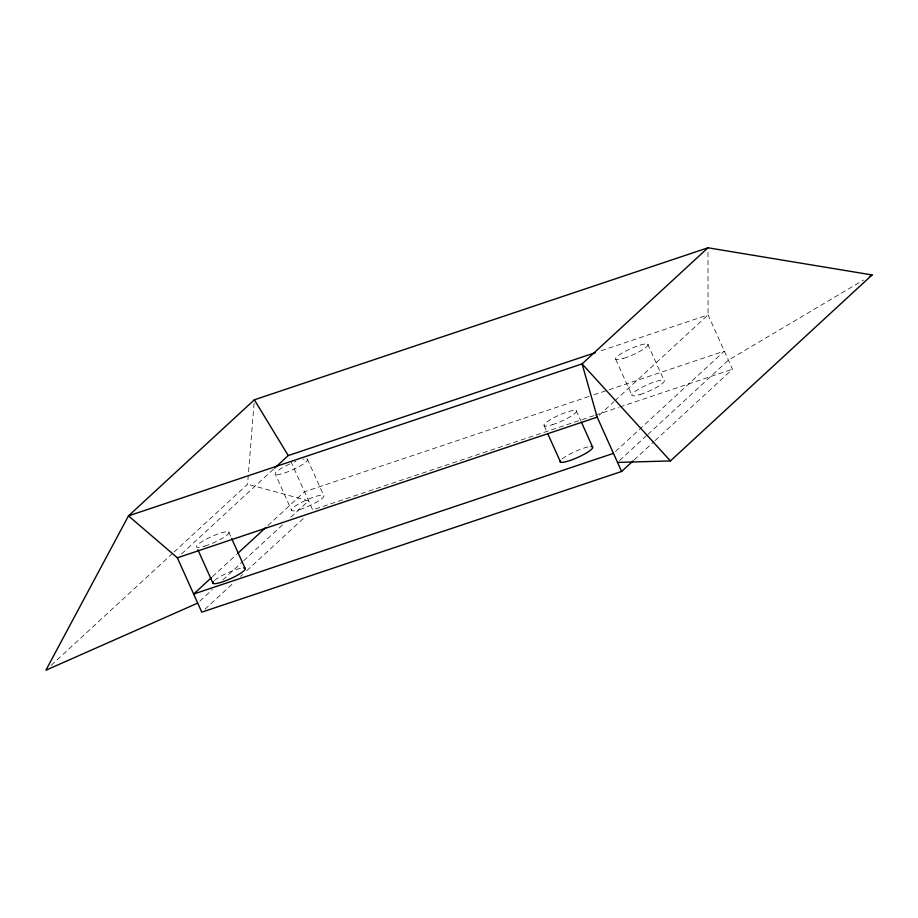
<?xml version="1.0" encoding="UTF-8"?>
<svg xmlns="http://www.w3.org/2000/svg" width="918" height="918" viewBox="0 0 918 918"><rect width="100%" height="100%" fill="white"/><g stroke="black" fill="none" stroke-linecap="round" stroke-linejoin="round"><path stroke-width="0.69" stroke-dasharray="4.59 3.44" d="M174.053 552.028L247.573 484.222L254.125 402.612M51.156 665.366L172.997 552.992M181.546 553.956L273.61 469.064M212.471 576.676L236.534 554.495M267.918 525.555L304.535 491.784L589.849 396.174M199.803 601.175L212.356 589.597M222.822 579.946L242.696 561.621M243.74 560.657L283.501 523.994M290.822 517.236L308.609 500.838L247.573 484.222M204.921 609.265L233.172 583.217M240.493 576.47L242.582 574.53M246.77 570.675L304.306 517.614M599.27 415.211L613.924 401.705M614.968 400.73L708.076 314.874L707.973 250.648M615.553 451.438L724.359 351.101L591.215 395.715M619.627 460.492L646.823 435.407M647.879 434.444L728.422 360.154L863.505 280.047M634.154 459.907L654.041 441.569M655.085 440.606L732.495 369.22L708.076 314.874L598.02 351.755M593.912 415.659L312.671 509.903L289.411 458.139M595.277 415.2L618.376 407.466M619.73 407.007L732.495 369.22M647.764 344.17L664.047 380.396M615.771 359.363L632.054 395.589M576.206 410.61L580.853 420.96M544.213 425.803L546.543 430.978M307.404 459.184L323.687 495.41M289.675 463.992A17.821 3.247 -24.2 0 0 275.411 474.376L291.695 510.603M228.731 531.992L231.049 537.168M306.555 458.92A17.821 3.247 -24.2 0 1 296.044 468.18A17.821 3.247 -24.2 0 1 275.411 474.376M294.334 462.018A17.821 3.247 -24.2 0 1 295.929 461.421M303.055 459.264A17.821 3.247 -24.2 0 1 304.156 459.057M214.582 580.383A17.821 3.247 -24.2 0 1 241.755 568.104M562.068 459.011A17.821 3.247 -24.2 0 1 590.194 446.596M299.727 509.536A17.821 3.247 -24.2 0 0 323.997 495.915A17.821 3.247 -24.2 0 0 299.337 503.557A17.821 3.247 -24.2 0 0 299.727 509.536M640.087 394.522A17.821 3.247 -24.2 0 0 664.357 380.901A17.821 3.247 -24.2 0 0 639.708 388.543A17.821 3.247 -24.2 0 0 640.087 394.522M623.804 358.295A17.821 3.247 -24.2 0 0 648.074 344.675A17.821 3.247 -24.2 0 0 623.425 352.317A17.821 3.247 -24.2 0 0 623.804 358.295M204.771 546.118A17.821 3.247 -24.2 0 0 229.041 532.497A17.821 3.247 -24.2 0 0 204.381 540.14A17.821 3.247 -24.2 0 0 204.771 546.118M552.246 424.747A17.821 3.247 -24.2 0 0 576.515 411.115A17.821 3.247 -24.2 0 0 551.867 418.757A17.821 3.247 -24.2 0 0 552.246 424.747"/><path stroke-width="1.38" d="M617.539 462.42L670.427 460.928L872.1 274.941L707.973 247.791L254.355 399.8L128.474 515.882L45.9 670.209L197.714 603.103M274.654 468.1L288.252 455.558L595.312 352.661M211.427 577.64L193.641 594.049L613.465 453.366M237.578 553.531L265.83 527.483M707.973 247.791L582.092 363.884L128.474 515.882L177.358 557.811L201.788 612.157L621.601 471.485L633.11 460.87M869.644 276.398L872.1 274.941M177.358 557.811L597.182 417.139L621.601 471.485M670.427 460.928L582.092 363.884L597.182 417.139M254.355 399.8L288.252 455.558M581.438 422.257L592.489 446.836M547.702 433.571L560.496 462.029M231.634 538.453L245.014 568.219M197.898 549.767L213.01 583.412M243.511 567.932A17.821 3.247 -24.2 0 1 230.602 578.661A17.821 3.247 -24.2 0 1 213.343 581.599M590.997 446.55A17.821 3.247 -24.2 0 1 578.891 456.912A17.821 3.247 -24.2 0 1 560.439 460.721"/></g></svg>
